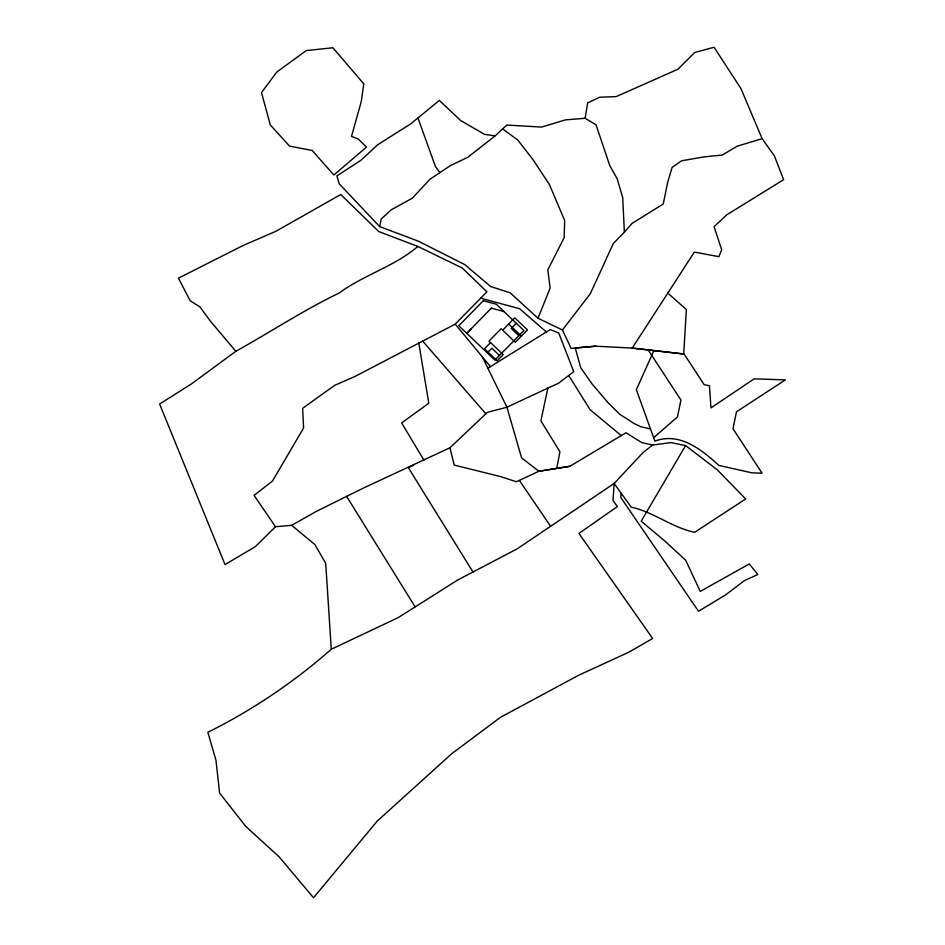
<?xml version="1.0" encoding="UTF-8"?>
<svg xmlns="http://www.w3.org/2000/svg" width="945" height="945" viewBox="0 0 945 945"><rect width="100%" height="100%" fill="white"/><g stroke="black" fill="none" stroke-linecap="round" stroke-linejoin="round"><path stroke-width="1.42" d="M621.066 493.195L620.794 497.507L698.497 611.261L725.795 594.771L744.542 580.525L757.831 574.501L749.29 563.964L700.269 591.393L685.645 560.208L665.398 541.52L641.206 521.203L685.586 445.579L717.125 469.677L745.688 498.948L694.658 532.318C672.084 527.605 653.822 512.095 631.213 507.17L614.144 483.462L643.238 452.395L652.582 445.06L670.974 442.591L685.586 445.579M585.109 118.279L587.66 102.899L599.697 97.24L616.152 96.614L677.884 69.257L694.717 52.518L714.077 47.25L740.998 88.7L762.107 138.643L774.38 155.878L783.606 179.692L726.776 214.834L714.042 226.694L721.685 249.645L718.897 256.674L694.339 252.091L632.205 348.091L595.586 346.189L571.087 348.362L562.44 329.994L538.012 318.264L510.17 292.808L490.668 286.536L464.704 264.565L418.351 241.176L379.642 226.599L339.243 183.826L336.928 175.888L360.978 160.26L377.669 144.75L410.803 123.819L439.33 100.43L460.782 120.617L484.513 134.344L495.133 135.867L506.792 125.071L541.627 127.055L565.594 119.861L585.109 118.279L596.011 124.787L609.82 165.718L617.179 178.759L622.708 197.599L624.361 232.175L613.281 243.597L590.318 293.694L562.44 329.994M547.876 388.088L506.945 407.224L487.455 412.303L449.95 447.765L454.191 465.07L500.755 476.634L516.372 481.749L538.886 471.271L556.77 468.377L559.924 451.757L540.883 420.808L547.876 388.088L558.46 383.304L573.733 371.633L558.731 333.006L550.226 329.569L487.88 368.207M379.642 226.599L381.237 218.968L391.171 209.837L412.351 198.155L429.892 179.302L450.352 165.635L467.763 157.319L495.133 135.867M538.012 318.264L550.108 288.048L547.805 269.868L564.118 237.786L564.673 220.551L549.435 184.594L532.98 159.634L517.777 140.014L502.645 128.933M653.881 350.619L636.363 389.683L654.861 441.114C679.609 431.83 701.686 449.678 718.885 465.424L751.901 472.843L762.072 473.185L732.966 428.699L736.474 411.796L785.389 379.878L754.134 378.851L710.971 407.909L709.447 385.784L704.143 384.662L684.097 354.021L632.205 348.091L683.707 353.997L686.377 309.535L667.725 293.033M624.361 232.175L631.969 223.481L663.26 203.978L667.595 182.692L672.119 167.395L681.617 160.792L703.541 156.964L722.299 155.039L737.124 146.239L762.107 138.643M449.95 447.765L363.53 488.01L316.398 511.363L291.698 525.326L275.503 526.743L254.063 495.393L272.503 481.04L303.605 427.967L302.624 408.323L334.648 385.371L354.812 376.547L455.23 324.135L486.899 291.828L462.329 268.037L417.867 246.444L378.744 231.549L340.802 194.505L275.975 231.241L243.054 245.499L178.451 278.161L190.193 300.793L199.915 306.841L210.747 321.607L235.86 351.28C270.459 332.073 303.522 310.184 339.267 292.974C363.99 274.782 394.419 266.478 417.867 246.444M466.747 333.302L491.4 308.141L504.004 311.566M466.984 333.526L471.307 328.647M491.766 308.247L490.703 308.85M490.526 342.562L484.466 348.74L497.153 360.836L503.212 354.647L489.014 341.121L501.145 328.742L515.344 342.279L527.464 329.911L514.777 317.815L502.657 330.183M487.277 352.875L491.849 348.209L499.468 355.485M516.289 323.273L511.245 328.423L518.876 335.688M275.503 526.743L255.174 546.753L225.028 564.578L159.611 404.023L191.103 384.166L235.86 351.28M653.645 437.724L677.447 416.934L680.955 400.03L648.187 349.957M331.282 649.239C293.789 682.266 252.469 710.061 207.841 732.316L215.98 760.229L219.606 793.044L245.759 826.426L279.023 856.725L313.527 897.75L377.185 821.122L451.651 753.779L500.472 717.326L578.245 675.451L629.039 652.097L652.629 638.466L578.942 533.429L617.368 506.567L613.01 500.401L614.144 483.462L517.175 548.856L457.687 580.006L398.223 617.617L331.282 649.239L325.706 563.267L314.921 544.603L291.698 525.326M482.328 356.867L506.945 407.224L521.557 457.841L538.886 471.271L569.823 466.298L626.015 432.763L641.726 442.567L652.582 445.06M413.497 465.247L408.311 467.61L473.055 572.127M556.77 468.377L569.823 466.298M595.586 346.189L575.281 347.996L580.679 367.617L591.865 383.705L608.249 402.901L619.79 414.323L634.426 423.703L640.899 426.762L650.479 428.935M480.662 298.183L519.703 308.779L546.364 331.967M621.255 435.61L590.117 409.705L568.689 375.484M508.717 324.005L521.404 336.089M422.51 340.909L485.86 413.815M455.23 324.135L490.42 366.625M440.027 172.64L435.48 166.674L418.021 118.137M519.585 480.745L550.451 526.082M346.626 496.385L415.044 606.749M423.974 460.215L401.637 422.887L428.806 403.267L418.765 342.822M363.778 83.857L361.273 101.517L351.516 136.375L358.179 139.01L366.518 147.054L333.904 175.002L312.169 150.468L289.536 146.121L270.317 124.941L261.505 92.575L276.743 72.103L306.215 50.593L332.9 47.77L363.778 83.857M483.332 300.699L458.797 325.73L494.908 360.139L523.92 330.537L496.29 304.219L483.332 300.699"/></g></svg>
